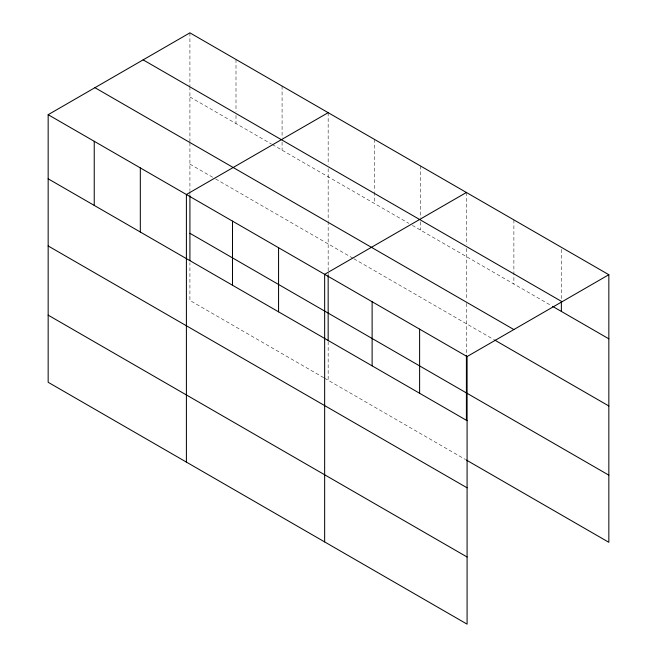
<?xml version="1.0" encoding="UTF-8"?>
<svg xmlns="http://www.w3.org/2000/svg" width="657" height="657" viewBox="0 0 657 657"><rect width="100%" height="100%" fill="white"/><g stroke="black" fill="none" stroke-linecap="round" stroke-linejoin="round"><path stroke-width="0.49" stroke-dasharray="3.29 2.46" d="M189.914 86.79L189.914 141.731M189.914 96.965L271.448 144.039M272.335 144.548L408.802 223.339M412.35 225.384L551.691 305.834M189.914 164.11L214.732 178.441M215.619 178.95L352.973 258.25M353.86 258.768L493.662 339.48M323.729 377.701L189.914 300.438L189.914 262.8M324.615 378.21L465.526 459.563M561.365 249.34L561.365 300.224M513.889 219.89L513.889 284.005M466.404 192.485L466.404 244.388M466.404 248.453L466.404 299.329M466.404 303.394L466.404 354.263M420.324 165.876L420.324 217.779M420.324 221.852L420.324 229.991M374.244 139.268L374.244 191.171M374.244 192.189L374.244 203.383M328.163 112.667L328.163 164.57M328.163 168.644L328.163 220.53M328.163 221.549L328.163 275.464M328.163 341.599L328.163 380.255M282.083 86.059L282.083 137.962M282.083 142.035L282.083 150.174M235.994 59.459L235.994 111.362M235.994 115.427L235.994 123.573M189.914 32.85L189.914 85.771M189.914 142.75L189.914 190.563M189.914 191.581L189.914 194.636"/><path stroke-width="0.99" d="M48.158 114.696L467.086 356.562L467.086 624.15L48.158 382.284L48.158 114.696L189.914 32.85L608.842 274.716L608.842 542.304L466.404 460.072M328.163 112.667L186.399 194.513L186.399 462.101M466.404 192.485L324.648 274.322L324.648 541.918M467.086 356.562L608.842 274.716M143.136 59.861L562.063 301.727M552.57 306.343L608.842 338.831M94.936 87.685L513.864 329.551M494.54 339.989L608.842 405.977M189.914 233.292L608.842 475.159M48.158 178.811L467.086 420.677M48.158 245.956L467.086 487.823M48.158 315.138L467.086 557.005M561.365 302.261L561.365 311.418M466.404 355.281L466.404 420.398M419.609 329.149L419.609 393.264M372.125 301.735L372.125 365.85M328.163 275.464L328.163 340.581M278.568 247.722L278.568 311.837M232.488 221.113L232.488 285.228M189.914 195.655L189.914 260.763M140.319 167.905L140.319 232.02M94.238 141.296L94.238 205.411"/></g></svg>
